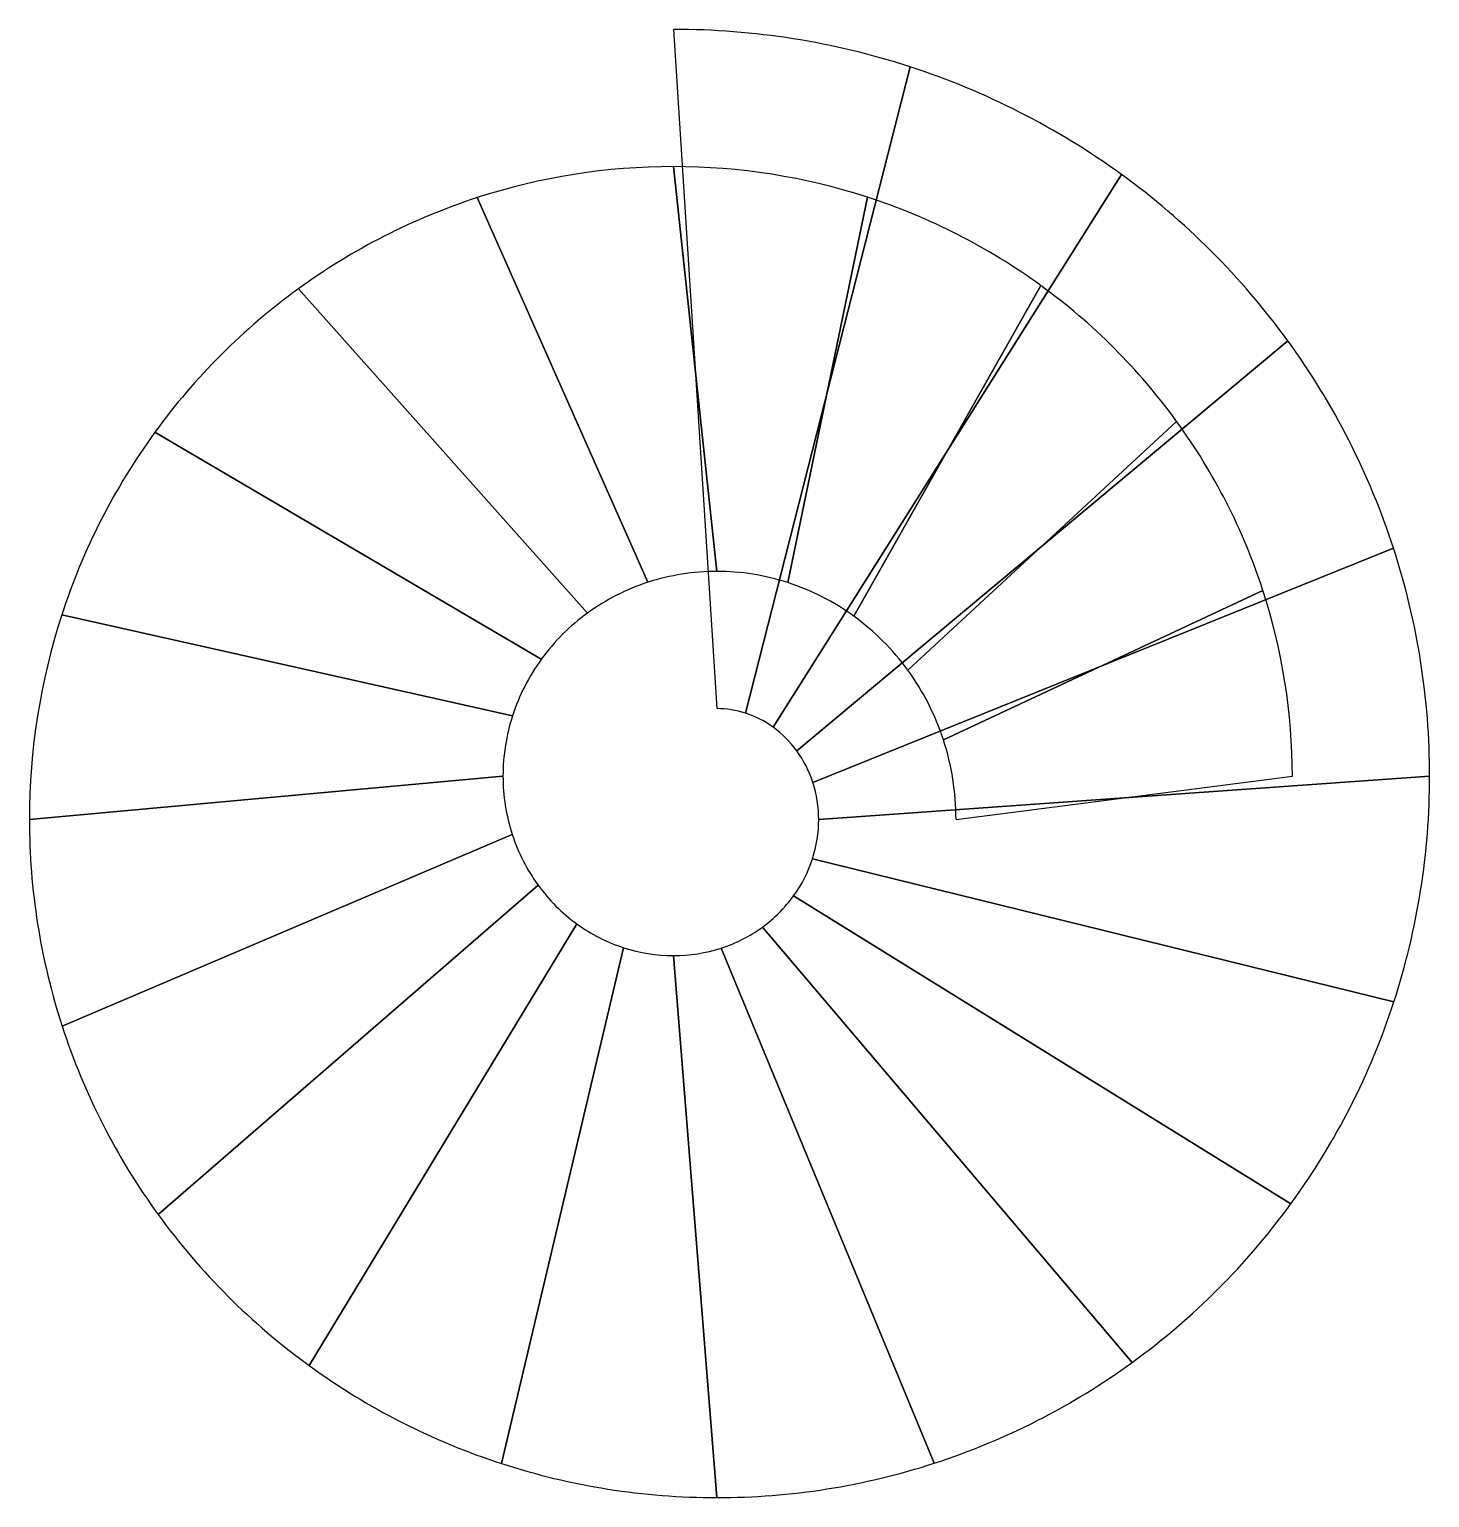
# Model space of a CAD drawing. Header units: metres. Extents: x -3880 to 4280, y -4080 to 4480.
import ezdxf

# ---------------------------------------------------------------- set-up
doc = ezdxf.new("R2010")
doc.units = ezdxf.units.M

msp = doc.modelspace()

# ---------------------------------------------------------------- linework, layer by layer
at = {"layer": 'PARAMETRIX'}
for p, q in [((-126.275, 4480), (126.275, 520)), ((1251.9408, 4261.7121), (293.1442, 493.5705)), ((293.1442, 493.5705), (1251.9408, 4261.7121)), ((-126.275, 3680), (126.275, 1320)), ((126.275, 1320), (-126.275, 3680)), ((2484.0965, 3633.8974), (454.8298, 411.1876)), ((454.8298, 411.1876), (2484.0965, 3633.8974)), ((-1269.6379, 3498.9091), (-275.4471, 1256.3735)), ((-275.4471, 1256.3735), (-1269.6379, 3498.9091)), ((1004.7272, 3500.8668), (540.3578, 1254.4157)), ((540.3578, 1254.4157), (1004.7272, 3500.8668)), ((-2312.2312, 2967.6813), (-626.6951, 1077.4037)), ((-626.6951, 1077.4037), (-2312.2312, 2967.6813)), ((2013.8683, 2986.6838), (925.058, 1058.4012)), ((925.058, 1058.4012), (2013.8683, 2986.6838)), ((3453.0915, 2664.9023), (591.9935, 274.0239)), ((591.9935, 274.0239), (3453.0915, 2664.9023)), ((2805.8779, 2194.6741), (1239.2071, 744.2521)), ((1239.2071, 744.2521), (2805.8779, 2194.6741)), ((-3148.4872, 2131.4253), (-896.5978, 807.5009)), ((-896.5978, 807.5009), (-3148.4872, 2131.4253)), ((4069.543, 1455.0481), (685.7396, 90.0369)), ((685.7396, 90.0369), (4069.543, 1455.0481)), ((3308.6978, 1207.8345), (1446.5848, 337.2505)), ((1446.5848, 337.2505), (3308.6978, 1207.8345)), ((-3691.0782, 1066.5306), (-1064.2044, 478.5544)), ((-1064.2044, 478.5544), (-3691.0782, 1066.5306)), ((-3880, -126.275), (-1120, 126.275)), ((-1120, 126.275), (-3880, -126.275)), ((4280, 126.275), (720, -126.275)), ((720, -126.275), (4280, 126.275)), ((1520, -126.275), (3480, 126.275)), ((-3689.1204, -1331.4413), (-1066.1622, -213.6437)), ((-1066.1622, -213.6437), (-3689.1204, -1331.4413)), ((4071.5008, -1190.1374), (683.7818, -354.9476)), ((683.7818, -354.9476), (4071.5008, -1190.1374)), ((-3129.4847, -2429.7882), (-915.6003, -509.138)), ((-915.6003, -509.138), (-3129.4847, -2429.7882)), ((3472.094, -2366.5394), (572.991, -572.3868)), ((572.991, -572.3868), (3472.094, -2366.5394)), ((-2248.9824, -3310.2906), (-689.9439, -734.7944)), ((-689.9439, -734.7944), (-2248.9824, -3310.2906)), ((2547.3453, -3291.2881), (391.581, -753.7969)), ((391.581, -753.7969), (2547.3453, -3291.2881)), ((-1128.334, -3881.2895), (-416.751, -873.9931)), ((-416.751, -873.9931), (-1128.334, -3881.2895)), ((126.275, -4080), (-126.275, -920)), ((-126.275, -920), (126.275, -4080)), ((1393.2447, -3879.3317), (151.8403, -875.9509)), ((151.8403, -875.9509), (1393.2447, -3879.3317))]:
    msp.add_line(p, q, dxfattribs=at)
for centre, radius, start, end in [((-126.275, 20), 4460, 72, 90), ((-113.9144, 58.0423), 4420, 54, 72), ((-126.275, -20), 3700, 90, 108), ((-126.275, 20), 3660, 72, 90), ((-90.4029, 90.4029), 4380, 36, 54), ((-113.9144, -58.0423), 3740, 108, 126), ((-113.9144, 58.0423), 3620, 54, 72), ((-90.4029, -90.4029), 3780, 126, 144), ((-90.4029, 90.4029), 3580, 36, 54), ((-58.0423, 113.9144), 4340, 18, 36), ((-58.0423, 113.9144), 3540, 18, 36), ((-58.0423, -113.9144), 3820, 144, 162), ((-20, 126.275), 4300, 360, 18), ((126.275, 20), 1300, 90, 108), ((126.275, -20), 1340, 72, 90), ((113.9144, 58.0423), 1260, 108, 126), ((113.9144, -58.0423), 1380, 54, 72), ((-20, 126.275), 3500, 360, 18), ((-20, -126.275), 3860, 162, 180), ((90.4029, 90.4029), 1220, 126, 144), ((90.4029, -90.4029), 1420, 36, 54), ((58.0423, 113.9144), 1180, 144, 162), ((58.0423, -113.9144), 1460, 18, 36), ((126.275, -20), 540, 72, 90), ((20, 126.275), 1140, 162, 180), ((113.9144, -58.0423), 580, 54, 72), ((90.4029, -90.4029), 620, 36, 54), ((58.0423, -113.9144), 660, 18, 36), ((20, -126.275), 1500, 360, 18), ((-20, 126.275), 1100, 180, 198), ((20, -126.275), 700, 360, 18), ((20, 126.275), 4260, 342, 0), ((20, -126.275), 3900, 180, 198), ((-20, -126.275), 740, 342, 360), ((-58.0423, 113.9144), 1060, 198, 216), ((-58.0423, -113.9144), 780, 324, 342), ((-90.4029, 90.4029), 1020, 216, 234), ((-90.4029, -90.4029), 820, 306, 324), ((-113.9144, 58.0423), 980, 234, 252), ((-113.9144, -58.0423), 860, 288, 306), ((-126.275, 20), 940, 252, 270), ((-126.275, -20), 900, 270, 288), ((58.0423, 113.9144), 4220, 324, 342), ((58.0423, -113.9144), 3940, 198, 216), ((90.4029, 90.4029), 4180, 306, 324), ((90.4029, -90.4029), 3980, 216, 234), ((113.9144, -58.0423), 4020, 234, 252), ((113.9144, 58.0423), 4140, 288, 306), ((126.275, -20), 4060, 252, 270), ((126.275, 20), 4100, 270, 288)]:
    msp.add_arc(centre, radius, start, end, dxfattribs=at)

doc.saveas('drawing.dxf')
